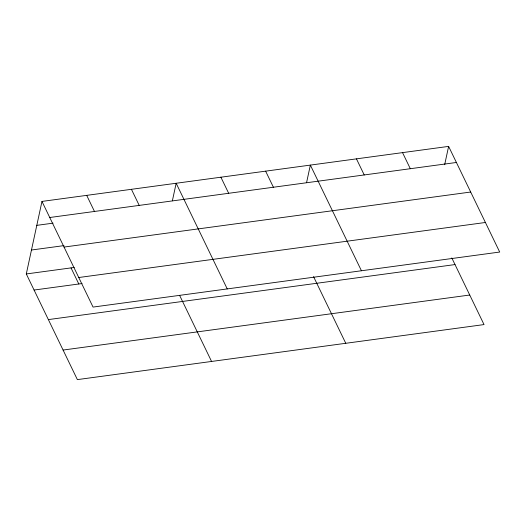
<?xml version="1.0" encoding="UTF-8"?>
<svg xmlns="http://www.w3.org/2000/svg" width="526" height="526" viewBox="0 0 526 526"><rect width="100%" height="100%" fill="white"/><g stroke="black" fill="none" stroke-linecap="round" stroke-linejoin="round"><path stroke-width="0.79" d="M451.801 257.918L484.032 324.581L77.375 379.614L26.3 273.954L41.968 201.419L448.625 146.386L499.7 252.046L93.049 307.079L41.968 201.419M172.37 200.814L176.164 183.258L227.245 288.919M306.566 182.654L310.36 165.098L361.441 270.758M444.661 164.737L448.625 146.386M49.746 217.508L456.397 162.475M36.8 225.358L53.067 223.155M31.468 250.014L64.001 245.616M64.034 247.062L470.691 192.029M26.3 273.954L74.284 267.458M78.755 277.518L485.413 222.485M34.078 290.043L82.063 283.547M48.366 319.598L455.016 264.571M63.087 350.053L469.744 295.02M402.535 152.625L410.313 168.708M356.45 158.859L364.222 174.948M265.63 171.154L273.402 187.236M313.542 276.63L345.766 343.294M220.894 177.203L228.672 193.292M131.434 189.314L139.212 205.396M179.701 295.527L211.57 361.454M86.698 195.363L94.476 211.452M71.03 267.898L78.808 283.987"/></g></svg>
